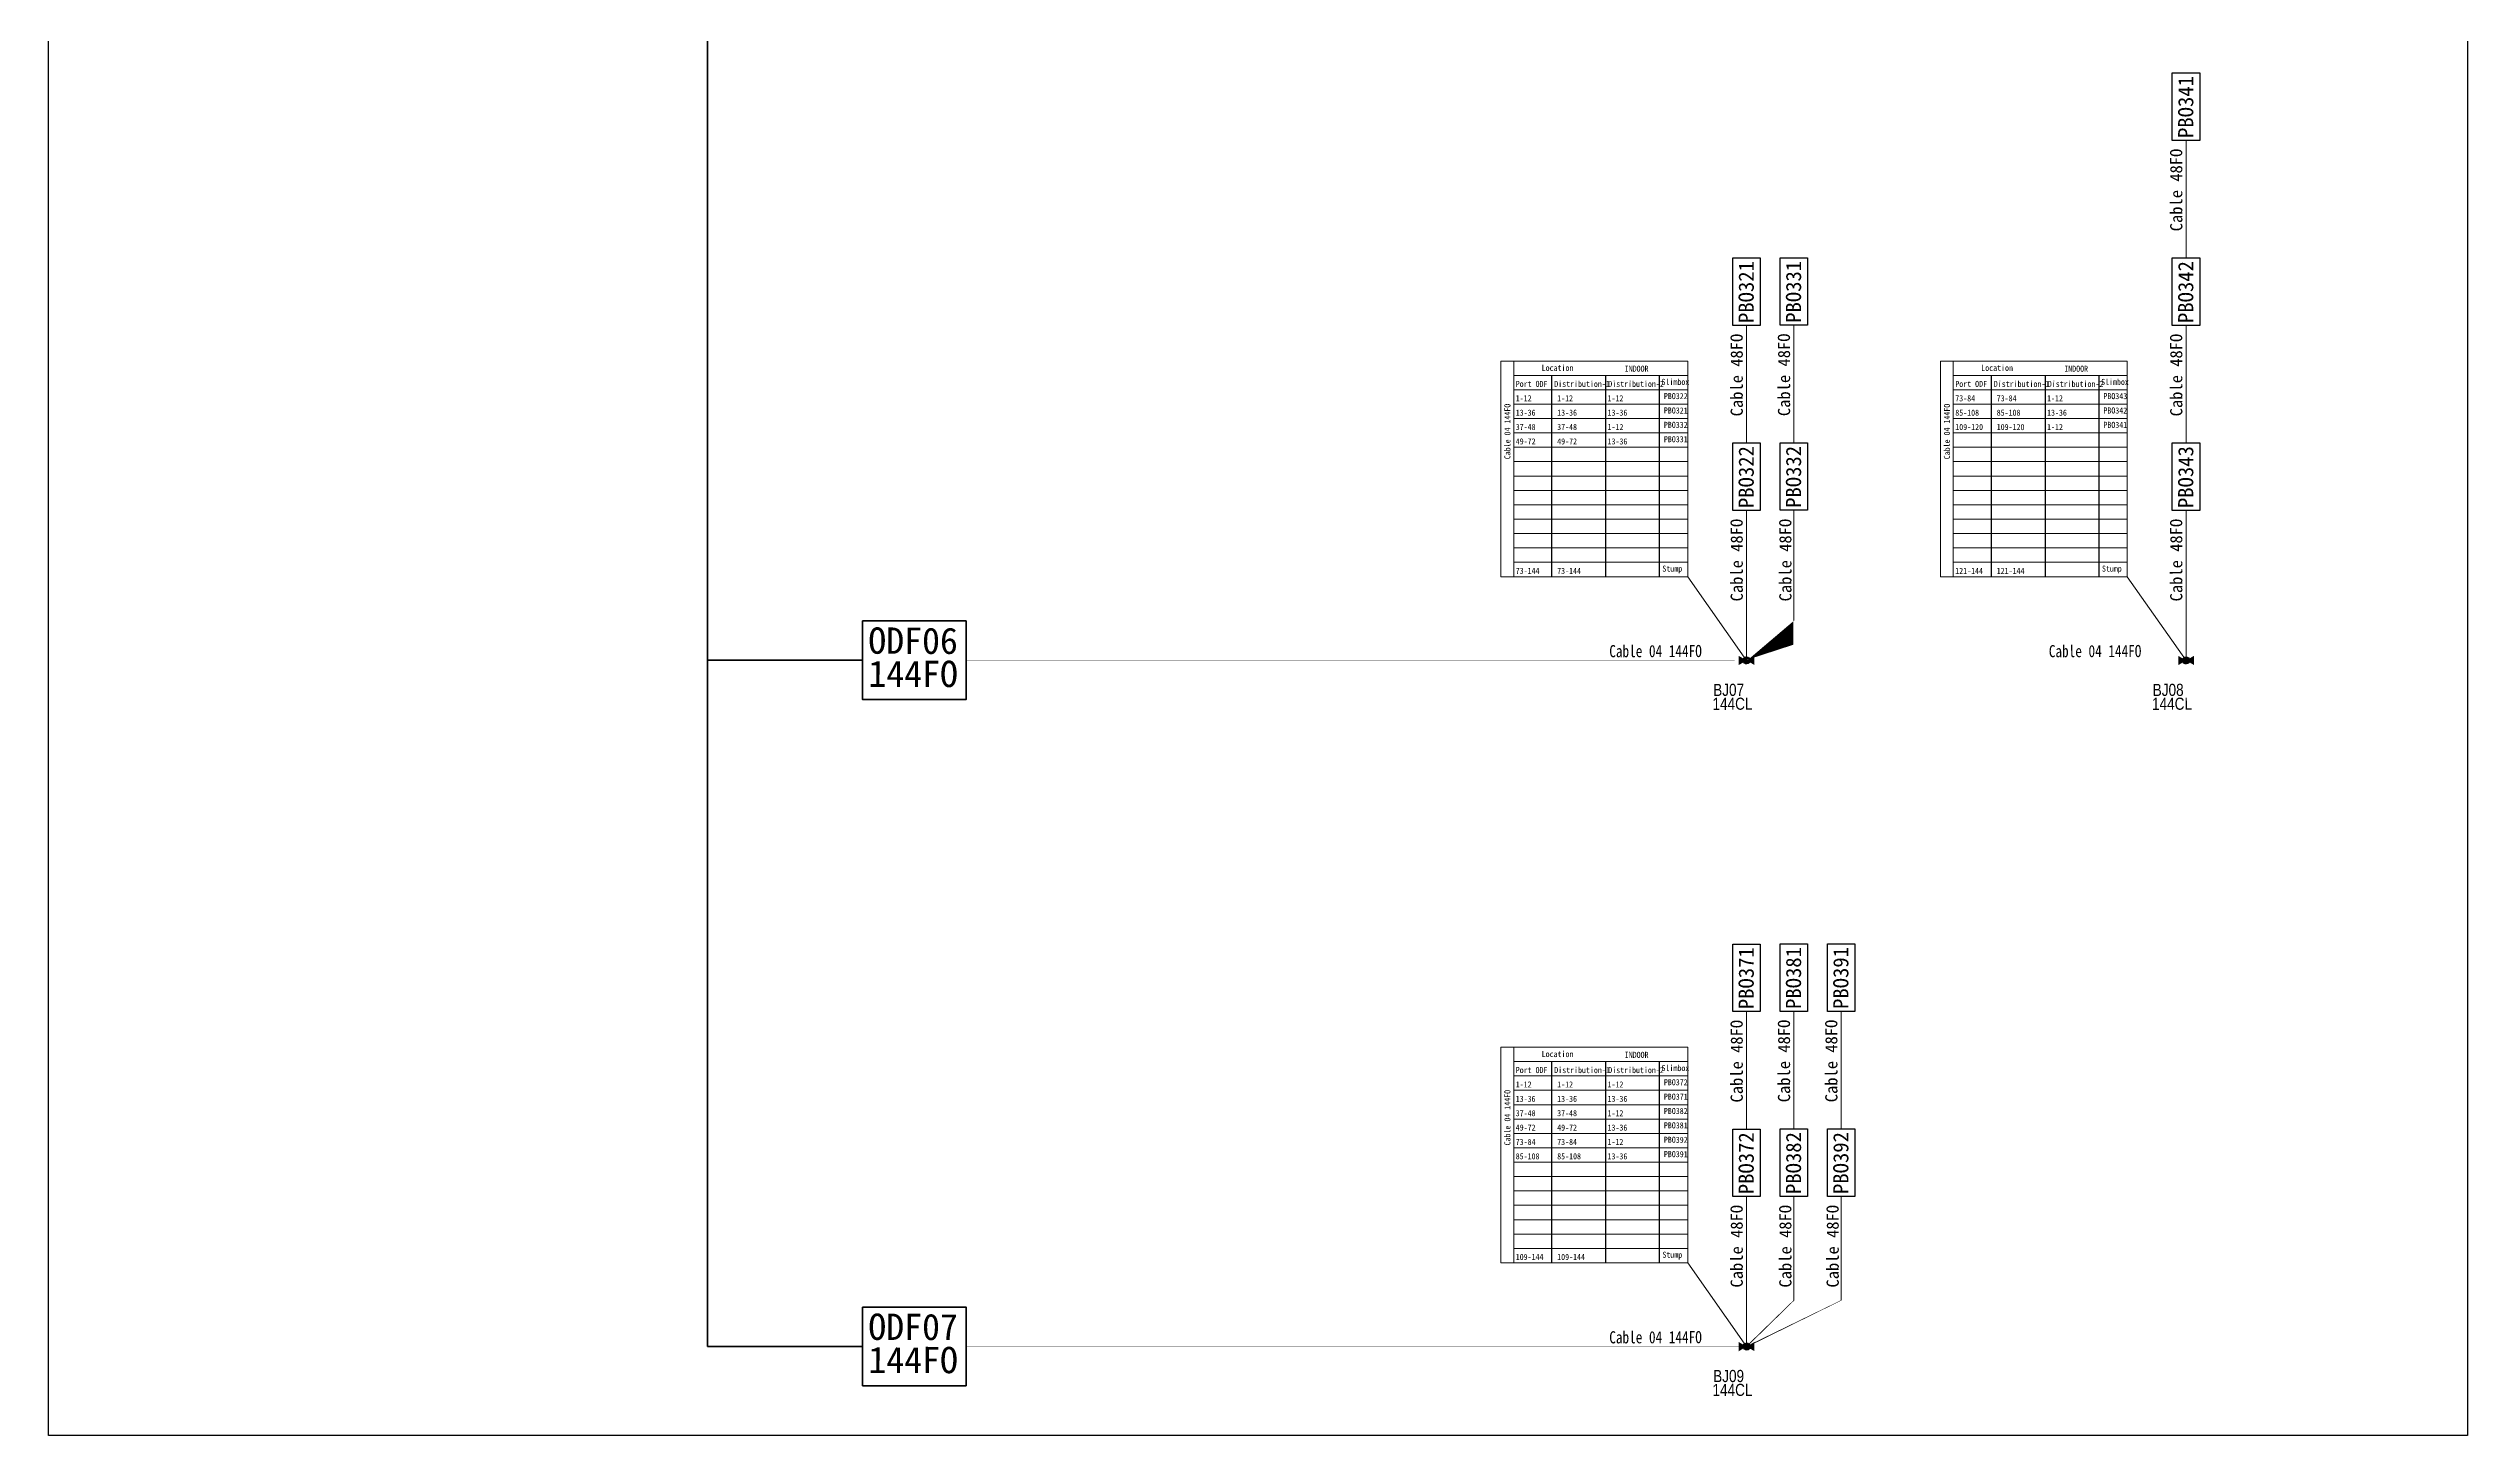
# Model space of a CAD drawing. Header units: metres. Extents: x 617888 to 618695, y 3705043 to 3706972.
# Drawn here: x 617899 to 618695, y 3705043 to 3705500 of the extents above; entities that cross this region are included whole.
import ezdxf
from ezdxf.enums import TextEntityAlignment as Align

# ---------------------------------------------------------------- set-up
doc = ezdxf.new("R2010")
doc.units = ezdxf.units.M
doc.header["$MEASUREMENT"] = 0
doc.layers.get('0').update_dxf_attribs({"linetype": 'CONTINUOUS', "lineweight": 100})
for name, color, linetype in [('144C New Closure', 1, 'CONTINUOUS'), ('72C New Closure', 1, 'CONTINUOUS'), ('BOEDER', 7, 'CONTINUOUS'), ('Slimbox', 200, 'CONTINUOUS'), ('Slimbox 24fo', 3, 'CONTINUOUS')]:
    doc.layers.add(name, color=color, linetype=linetype)
for name, color, linetype, lineweight in [('BOM', 7, 'CONTINUOUS', 20), ('MICRO CABLE 144FO', 3, 'CONTINUOUS', 20), ('MICRO CABLE 48FO', 6, 'CONTINUOUS', 20)]:
    doc.layers.add(name, color=color, linetype=linetype, lineweight=lineweight)
doc.styles.add('ARIAL', font='arial.ttf')
doc.styles.get("Standard").update_dxf_attribs({"font": 'simhei.ttf'})

# ---------------------------------------------------------------- blocks, each defined once
blk = doc.blocks.new('接头盒')
at = {"lineweight": 25}
h = blk.add_hatch(color=1, dxfattribs=at)
h.dxf.hatch_style = 1
edge = h.paths.add_edge_path()
edge.add_line((-0.01350191328674555, -0.01189679279923439), (-3.966604248387739, 2.307636873330921))
edge.add_line((-3.96660424862057, 2.307636873796582), (-3.967981518013403, -2.329081624746323))
edge.add_line((-3.967981518711895, -2.329081625677645), (-0.01350191433448344, -0.01189679279923439))
h.paths.add_polyline_path([(3.940977688413113, 2.305288042407483), (-0.01350191328674555, -0.01189679279923439), (3.939600418321788, -2.331430456135422)])
h = blk.add_hatch(color=1, dxfattribs=at)
h.dxf.hatch_style = 1
edge = h.paths.add_edge_path()
edge.add_ellipse((-0.01350191328674555, -0.01189679279923439), major_axis=(-0.1384492102381355, 1.756311644420711), ratio=0.9999999991495315, start_angle=134.9999999756359, end_angle=314.9999999756359)
edge.add_ellipse((-0.01350191328674555, -0.01189679279923439), major_axis=(-0.1384492102415786, 1.756311644464393), ratio=0.9999999989676317, start_angle=314.9999999704248, end_angle=494.9999999704247)
at = {"color": 1, "lineweight": 25}
for centre, major_axis, ratio, start_param, end_param in [((0, 0), (0.5440116346666728, 1.675664083197367), 0.9999999982998536, 5.497787142932065, 11.78097245011165), ((0.02316248463466763, -0.03989777248352766), (-0.1310596609574089, 1.662570759756673), 0.9999999983375599, 5.497787142950918, 11.7809724501305)]:
    blk.add_ellipse(centre, major_axis=major_axis, ratio=ratio, start_param=start_param, end_param=end_param, dxfattribs=at)
blk = doc.blocks.new('S001')
at = {"layer": 'Slimbox'}
blk.add_lwpolyline([(-8.543613829709102, -4.522775597488589), (-8.543613829709102, 4.522775601737294), (13.68552282676228, 4.522775601737294), (13.68552282676228, -4.522775597488589)], close=True, dxfattribs=at)
blk.add_attdef('S001', (-7.758433358016191, -2.392232945114529), '', height=5, dxfattribs=at)

msp = doc.modelspace()

# ---------------------------------------------------------------- linework, layer by layer
for p, q in [((618115.7726824112, 3706376.371229528), (618115.7726824114, 3705072.838548442)), ((618166.7559100172, 3705298.878439209), (618115.7726824154, 3705298.878439208)), ((618166.7559100214, 3705072.838548443), (618115.7726824196, 3705072.838548442))]:
    msp.add_line(p, q)
at = {"color": 7, "lineweight": -3, "ltscale": 3}
for p, q in [((618393.7377644436, 3705326.416263364), (618393.7377644429, 3705392.729138865)), ((618411.5215739865, 3705326.416263364), (618411.5215739858, 3705392.729138865)), ((618429.1846799229, 3705326.416263364), (618429.1846799222, 3705392.729138865)), ((618538.4487671967, 3705326.41423704), (618538.448767196, 3705392.727112541)), ((618556.2325767396, 3705326.41423704), (618556.2325767389, 3705392.727112541)), ((618573.895682676, 3705326.41423704), (618573.8956826753, 3705392.727112541)), ((618393.7377644478, 3705100.376372598), (618393.7377644471, 3705166.689248099)), ((618411.5215739907, 3705100.376372598), (618411.52157399, 3705166.689248099)), ((618429.1846799271, 3705100.376372598), (618429.1846799264, 3705166.689248099))]:
    msp.add_line(p, q, dxfattribs=at)
at = {"color": 0}
for points in [[(618166.7559100172, 3705311.829116619), (618200.8630791568, 3705311.829116619), (618200.8630791568, 3705285.927761798), (618166.7559100172, 3705285.927761798)], [(618166.7559100214, 3705085.789225853), (618200.863079161, 3705085.789225853), (618200.863079161, 3705059.887871031), (618166.7559100214, 3705059.887871031)]]:
    msp.add_lwpolyline(points, close=True, dxfattribs=at)
at = {"layer": 'BOEDER'}
msp.add_lwpolyline([(617898.7197091982, 3706557.88449046), (618695.2076534114, 3706557.88449046), (618695.2076534114, 3705043.447166901), (617898.7197091982, 3705043.447166901)], close=True, dxfattribs=at)
at = {"layer": 'BOM'}
for p, q in [((618438.434956696, 3705326.416263364), (618457.7921680693, 3705298.831223432)), ((618583.1459594491, 3705326.41423704), (618602.5031708224, 3705298.829197108)), ((618438.4349567002, 3705100.376372598), (618457.7921680735, 3705072.791332666))]:
    msp.add_line(p, q, dxfattribs=at)
for points in [[(618376.9120578746, 3705397.465772829), (618381.1515429281, 3705397.465772829), (618381.1515429283, 3705326.416263364), (618376.9120578744, 3705326.416263364)], [(618381.1515429281, 3705392.729138865), (618438.4349566959, 3705392.729138865), (618438.4349566959, 3705397.465772829), (618381.1515429281, 3705397.465772829)], [(618521.6230606277, 3705397.463746505), (618525.8625456812, 3705397.463746505), (618525.8625456814, 3705326.41423704), (618521.6230606275, 3705326.41423704)], [(618525.8625456812, 3705392.727112541), (618583.145959449, 3705392.727112541), (618583.145959449, 3705397.463746505), (618525.8625456812, 3705397.463746505)], [(618381.1515429281, 3705387.992504901), (618438.4349566959, 3705387.992504901), (618438.4349566959, 3705392.729138865), (618381.1515429281, 3705392.729138865)], [(618525.8625456812, 3705387.990478576), (618583.145959449, 3705387.990478576), (618583.145959449, 3705392.727112541), (618525.8625456812, 3705392.727112541)], [(618381.1515429281, 3705383.255870936), (618438.4349566959, 3705383.255870936), (618438.4349566959, 3705387.992504901), (618381.1515429281, 3705387.992504901)], [(618381.1515429281, 3705378.519236972), (618438.4349566959, 3705378.519236972), (618438.4349566959, 3705383.255870936), (618381.1515429281, 3705383.255870936)], [(618525.8625456812, 3705383.253844612), (618583.145959449, 3705383.253844612), (618583.145959449, 3705387.990478576), (618525.8625456812, 3705387.990478576)], [(618525.8625456812, 3705378.517210647), (618583.145959449, 3705378.517210647), (618583.145959449, 3705383.253844612), (618525.8625456812, 3705383.253844612)], [(618381.1515429281, 3705373.782603008), (618438.4349566959, 3705373.782603008), (618438.4349566959, 3705378.519236972), (618381.1515429281, 3705378.519236972)], [(618381.1515429281, 3705369.045969043), (618438.4349566959, 3705369.045969043), (618438.4349566959, 3705373.782603008), (618381.1515429281, 3705373.782603008)], [(618525.8625456812, 3705373.780576683), (618583.145959449, 3705373.780576683), (618583.145959449, 3705378.517210647), (618525.8625456812, 3705378.517210647)], [(618525.8625456812, 3705369.043942719), (618583.145959449, 3705369.043942719), (618583.145959449, 3705373.780576683), (618525.8625456812, 3705373.780576683)], [(618381.1515429281, 3705364.309335079), (618438.4349566959, 3705364.309335079), (618438.4349566959, 3705369.045969043), (618381.1515429281, 3705369.045969043)], [(618525.8625456812, 3705364.307308754), (618583.145959449, 3705364.307308754), (618583.145959449, 3705369.043942719), (618525.8625456812, 3705369.043942719)], [(618381.1515429281, 3705359.572701115), (618438.4349566959, 3705359.572701115), (618438.4349566959, 3705364.309335079), (618381.1515429281, 3705364.309335079)], [(618381.1515429281, 3705354.83606715), (618438.4349566959, 3705354.83606715), (618438.4349566959, 3705359.572701115), (618381.1515429281, 3705359.572701115)], [(618525.8625456812, 3705359.57067479), (618583.145959449, 3705359.57067479), (618583.145959449, 3705364.307308754), (618525.8625456812, 3705364.307308754)], [(618525.8625456812, 3705354.834040826), (618583.145959449, 3705354.834040826), (618583.145959449, 3705359.57067479), (618525.8625456812, 3705359.57067479)], [(618381.1515429281, 3705350.099433186), (618438.4349566959, 3705350.099433186), (618438.4349566959, 3705354.83606715), (618381.1515429281, 3705354.83606715)], [(618381.1515429282, 3705345.362799222), (618438.434956696, 3705345.362799222), (618438.434956696, 3705350.099433186), (618381.1515429282, 3705350.099433186)], [(618525.8625456812, 3705350.097406861), (618583.145959449, 3705350.097406861), (618583.145959449, 3705354.834040826), (618525.8625456812, 3705354.834040826)], [(618525.8625456813, 3705345.360772897), (618583.1459594491, 3705345.360772897), (618583.1459594491, 3705350.097406861), (618525.8625456813, 3705350.097406861)], [(618381.1515429282, 3705340.626165257), (618438.434956696, 3705340.626165257), (618438.434956696, 3705345.362799222), (618381.1515429282, 3705345.362799222)], [(618525.8625456813, 3705340.624138933), (618583.1459594491, 3705340.624138933), (618583.1459594491, 3705345.360772897), (618525.8625456813, 3705345.360772897)], [(618381.1515429282, 3705335.889531293), (618438.434956696, 3705335.889531293), (618438.434956696, 3705340.626165257), (618381.1515429282, 3705340.626165257)], [(618381.1515429282, 3705331.152897329), (618438.434956696, 3705331.152897329), (618438.434956696, 3705335.889531293), (618381.1515429282, 3705335.889531293)], [(618525.8625456813, 3705335.887504968), (618583.1459594491, 3705335.887504968), (618583.1459594491, 3705340.624138933), (618525.8625456813, 3705340.624138933)], [(618525.8625456813, 3705331.150871004), (618583.1459594491, 3705331.150871004), (618583.1459594491, 3705335.887504968), (618525.8625456813, 3705335.887504968)], [(618381.1515429282, 3705326.416263364), (618438.434956696, 3705326.416263364), (618438.434956696, 3705331.152897329), (618381.1515429282, 3705331.152897329)], [(618525.8625456813, 3705326.41423704), (618583.1459594491, 3705326.41423704), (618583.1459594491, 3705331.150871004), (618525.8625456813, 3705331.150871004)], [(618376.9120578788, 3705171.425882063), (618381.1515429323, 3705171.425882063), (618381.1515429325, 3705100.376372598), (618376.9120578786, 3705100.376372598)], [(618381.1515429323, 3705166.689248099), (618438.4349567001, 3705166.689248099), (618438.4349567001, 3705171.425882063), (618381.1515429323, 3705171.425882063)], [(618381.1515429323, 3705161.952614134), (618438.4349567001, 3705161.952614134), (618438.4349567001, 3705166.689248099), (618381.1515429323, 3705166.689248099)], [(618381.1515429323, 3705157.21598017), (618438.4349567001, 3705157.21598017), (618438.4349567001, 3705161.952614134), (618381.1515429323, 3705161.952614134)], [(618381.1515429323, 3705152.479346205), (618438.4349567001, 3705152.479346205), (618438.4349567001, 3705157.21598017), (618381.1515429323, 3705157.21598017)], [(618381.1515429323, 3705147.742712241), (618438.4349567001, 3705147.742712241), (618438.4349567001, 3705152.479346205), (618381.1515429323, 3705152.479346205)], [(618381.1515429323, 3705143.006078277), (618438.4349567001, 3705143.006078277), (618438.4349567001, 3705147.742712241), (618381.1515429323, 3705147.742712241)], [(618381.1515429323, 3705138.269444312), (618438.4349567001, 3705138.269444312), (618438.4349567001, 3705143.006078277), (618381.1515429323, 3705143.006078277)], [(618381.1515429323, 3705133.532810348), (618438.4349567001, 3705133.532810348), (618438.4349567001, 3705138.269444312), (618381.1515429323, 3705138.269444312)], [(618381.1515429323, 3705128.796176384), (618438.4349567001, 3705128.796176384), (618438.4349567001, 3705133.532810348), (618381.1515429323, 3705133.532810348)], [(618381.1515429323, 3705124.059542419), (618438.4349567001, 3705124.059542419), (618438.4349567001, 3705128.796176384), (618381.1515429323, 3705128.796176384)], [(618381.1515429324, 3705119.322908455), (618438.4349567002, 3705119.322908455), (618438.4349567002, 3705124.059542419), (618381.1515429324, 3705124.059542419)], [(618381.1515429324, 3705114.586274491), (618438.4349567002, 3705114.586274491), (618438.4349567002, 3705119.322908455), (618381.1515429324, 3705119.322908455)], [(618381.1515429324, 3705109.849640526), (618438.4349567002, 3705109.849640526), (618438.4349567002, 3705114.586274491), (618381.1515429324, 3705114.586274491)], [(618381.1515429324, 3705105.113006562), (618438.4349567002, 3705105.113006562), (618438.4349567002, 3705109.849640526), (618381.1515429324, 3705109.849640526)], [(618381.1515429324, 3705100.376372598), (618438.4349567002, 3705100.376372598), (618438.4349567002, 3705105.113006562), (618381.1515429324, 3705105.113006562)]]:
    msp.add_lwpolyline(points, close=True, dxfattribs=at)
at = {"layer": 'MICRO CABLE 144FO', "const_width": 0.1}
for points in [[(618200.8630791568, 3705298.878439208), (618602.5576595711, 3705298.853664529)], [(618200.863079161, 3705072.838548442), (618457.7748783034, 3705072.815971494)]]:
    msp.add_lwpolyline(points, dxfattribs=at)
at = {"layer": 'MICRO CABLE 48FO', "lineweight": -3, "const_width": 0.31249755}
for points in [[(618602.5035101986, 3705431.415632975), (618602.5036052206, 3705438.201687058), (618602.5036052205, 3705470.220987443)], [(618457.7924124235, 3705370.456759003), (618457.7925074456, 3705377.242813087), (618457.7925074454, 3705409.262113472)], [(618473.3705464278, 3705370.530349833), (618473.3706414498, 3705377.316403917), (618473.3706414497, 3705409.335704301)], [(618602.5034151766, 3705370.454732679), (618602.5035101987, 3705377.240786762), (618602.5035101986, 3705409.260087147)], [(618457.7921680372, 3705298.82892747), (618473.3705464274, 3705316.281912791), (618473.3705464278, 3705348.301213176)], [(618457.7921680372, 3705298.82892747), (618457.7924124236, 3705316.281912791), (618457.7924124235, 3705348.301213176)], [(618602.5031707903, 3705298.826901145), (618602.5034151768, 3705316.279886466), (618602.5034151766, 3705348.299186851)], [(618457.7924124277, 3705144.416868237), (618457.7925074497, 3705151.20292232), (618457.7925074496, 3705183.222222705)], [(618473.370546432, 3705144.490459066), (618473.370641454, 3705151.27651315), (618473.3706414539, 3705183.295813535)], [(618488.9486804358, 3705144.490459066), (618488.9487754578, 3705151.27651315), (618488.9487754577, 3705183.295813535)], [(618457.7921680413, 3705072.789036703), (618473.3705464316, 3705090.242022024), (618473.370546432, 3705122.26132241)], [(618457.7921680413, 3705072.789036703), (618457.7924124278, 3705090.242022024), (618457.7924124277, 3705122.261322409)], [(618457.8466536329, 3705072.764090536), (618488.9486804354, 3705090.242022024), (618488.9486804358, 3705122.26132241)]]:
    msp.add_lwpolyline(points, dxfattribs=at)

# ---------------------------------------------------------------- block references
at = {"layer": '144C New Closure', "linetype": 'ByBlock', "xscale": 0.6520512326424562, "yscale": 0.6520512326482222, "zscale": 0.6520512326801752, "rotation": 0.2388802459904529}
for p in [(618457.831442169, 3705298.8299335), (618602.5424449221, 3705298.827907175), (618457.8314421732, 3705072.790042733)]:
    msp.add_blockref('接头盒', p, dxfattribs=at)
at = {"layer": 'Slimbox'}
ref = msp.add_blockref('S001', (618602.5036052226, 3705478.691010444), dxfattribs=dict(at, rotation=90))
ref.add_attrib('S001', 'PBO341', (618604.8958381678, 3705470.932577086), dxfattribs={"layer": 'Slimbox 24fo', "height": 5, "rotation": 90})
ref = msp.add_blockref('S001', (618457.7925074475, 3705417.732136473), dxfattribs=dict(at, rotation=90))
ref.add_attrib('S001', 'PBO321', (618460.1847403927, 3705409.973703114), dxfattribs={"layer": 'Slimbox 24fo', "height": 5, "rotation": 90})
ref = msp.add_blockref('S001', (618473.3706414518, 3705417.805727302), dxfattribs=dict(at, rotation=90))
ref.add_attrib('S001', 'PBO331', (618475.762874397, 3705410.047293944), dxfattribs={"layer": 'Slimbox 24fo', "height": 5, "rotation": 90})
ref = msp.add_blockref('S001', (618602.5035102007, 3705417.730110148), dxfattribs=dict(at, rotation=90))
ref.add_attrib('S001', 'PBO342', (618604.8957431458, 3705409.97167679), dxfattribs={"layer": 'Slimbox 24fo', "height": 5, "rotation": 90})
ref = msp.add_blockref('S001', (618457.7924124256, 3705356.771236177), dxfattribs=dict(at, rotation=90))
ref.add_attrib('S001', 'PBO322', (618460.1846453708, 3705349.012802818), dxfattribs={"layer": 'Slimbox 24fo', "height": 5, "rotation": 90})
ref = msp.add_blockref('S001', (618473.3705464299, 3705356.844827006), dxfattribs=dict(at, rotation=90))
ref.add_attrib('S001', 'PBO332', (618475.7627793751, 3705349.086393648), dxfattribs={"layer": 'Slimbox 24fo', "height": 5, "rotation": 90})
ref = msp.add_blockref('S001', (618602.5034151787, 3705356.769209852), dxfattribs=dict(at, rotation=90))
ref.add_attrib('S001', 'PBO343', (618604.8956481239, 3705349.010776494), dxfattribs={"layer": 'Slimbox 24fo', "height": 5, "rotation": 90})
ref = msp.add_blockref('S001', (618457.7925074517, 3705191.692245706), dxfattribs=dict(at, rotation=90))
ref.add_attrib('S001', 'PBO371', (618460.1847403969, 3705183.933812348), dxfattribs={"layer": 'Slimbox 24fo', "height": 5, "rotation": 90})
ref = msp.add_blockref('S001', (618473.370641456, 3705191.765836535), dxfattribs=dict(at, rotation=90))
ref.add_attrib('S001', 'PBO381', (618475.7628744012, 3705184.007403177), dxfattribs={"layer": 'Slimbox 24fo', "height": 5, "rotation": 90})
ref = msp.add_blockref('S001', (618488.9487754598, 3705191.765836535), dxfattribs=dict(at, rotation=90))
ref.add_attrib('S001', 'PBO391', (618491.341008405, 3705184.007403177), dxfattribs={"layer": 'Slimbox 24fo', "height": 5, "rotation": 90})
ref = msp.add_blockref('S001', (618457.7924124298, 3705130.73134541), dxfattribs=dict(at, rotation=90))
ref.add_attrib('S001', 'PBO372', (618460.184645375, 3705122.972912052), dxfattribs={"layer": 'Slimbox 24fo', "height": 5, "rotation": 90})
ref = msp.add_blockref('S001', (618473.3705464341, 3705130.804936239), dxfattribs=dict(at, rotation=90))
ref.add_attrib('S001', 'PBO382', (618475.7627793793, 3705123.046502881), dxfattribs={"layer": 'Slimbox 24fo', "height": 5, "rotation": 90})
ref = msp.add_blockref('S001', (618488.9486804379, 3705130.804936239), dxfattribs=dict(at, rotation=90))
ref.add_attrib('S001', 'PBO392', (618491.340913383, 3705123.046502881), dxfattribs={"layer": 'Slimbox 24fo', "height": 5, "rotation": 90})

# ---------------------------------------------------------------- texts
at = {"lineweight": -3}
for p in [(618599.2701959976, 3705453.800355154), (618454.5590982225, 3705392.841481182), (618470.1372322268, 3705392.915072012), (618599.2701009756, 3705392.839454858), (618454.5590032006, 3705331.880580886), (618470.5788429753, 3705331.880580886), (618599.2700059537, 3705331.878554562), (618454.5590982267, 3705166.801590416), (618470.137232231, 3705166.875181245), (618485.7153662348, 3705166.875181245), (618454.5590032048, 3705105.84069012), (618470.5788429795, 3705105.84069012), (618486.1569769833, 3705105.84069012)]:
    msp.add_text('Cable 48FO', height=3.999969243747078, rotation=90.07520195328075, dxfattribs=at).set_placement(p, align=Align.MIDDLE_CENTER)
at = {"color": 7, "width": 0.8}
for s, rotation, p in [('Port ODF', 359.9244349255375, (618381.8153645255, 3705388.927703812)), ('Location', 359.9244349255375, (618390.3612474654, 3705394.207525407)), ('Distribution-1', 359.9244349255375, (618394.495321896, 3705388.927703812)), ('Distribution-2', 359.9244349255375, (618412.2791314384, 3705388.927703815)), ('INDOOR', 359.9244349255375, (618417.7057830422, 3705393.936411676)), ('Slimbox', 359.9244349255375, (618429.826664367, 3705389.592249237)), ('Port ODF', 359.9244349255375, (618526.5263672787, 3705388.925677487)), ('Location', 359.9244349255375, (618535.0722502185, 3705394.205499082)), ('Distribution-1', 359.9244349255375, (618539.2063246492, 3705388.925677488)), ('Distribution-2', 359.9244349255375, (618556.9901341915, 3705388.92567749)), ('INDOOR', 359.9244349255375, (618562.4167857954, 3705393.934385352)), ('Slimbox', 359.9244349255375, (618574.5376671201, 3705389.590222912)), ('1-12', 359.9244349255375, (618381.8153645262, 3705384.191069847)), ('13-36', 359.9244349255375, (618381.8153645262, 3705379.454435883)), ('1-12', 359.9244349255375, (618395.4605983697, 3705384.191069847)), ('13-36', 359.9244349255375, (618395.4605983697, 3705379.454435883)), ('1-12', 359.9244349255375, (618412.0348778962, 3705384.191069847)), ('13-36', 359.9244349255375, (618412.0348778962, 3705379.454435883)), ('PBO322', 359.9244349255375, (618430.5898662327, 3705384.910077679)), ('PBO321', 359.9244349255375, (618430.5898662327, 3705380.173443715)), ('85-108', 359.9244349255375, (618526.5263672794, 3705379.452409558)), ('73-84', 359.9244349255375, (618526.5263672794, 3705384.189043523)), ('85-108', 359.9244349255375, (618540.1716011228, 3705379.452409558)), ('73-84', 359.9244349255375, (618540.1716011228, 3705384.189043522)), ('1-12', 359.9244349255375, (618556.7458806493, 3705384.189043522)), ('13-36', 359.9244349255375, (618556.7458806493, 3705379.452409558)), ('PBO343', 359.9244349255375, (618575.3008689858, 3705384.908051355)), ('PBO342', 359.9244349255375, (618575.3008689858, 3705380.17141739)), ('Cable 04 144FO', 89.92443492816871, (618380.0648698617, 3705365.107483512)), ('37-48', 359.9244349255375, (618381.8153645264, 3705374.725909794)), ('37-48', 359.9244349255375, (618395.4605983698, 3705374.725909794)), ('1-12', 359.9244349255375, (618412.0348778969, 3705374.717801918)), ('PBO332', 359.9244349255375, (618430.5898662327, 3705375.436809751)), ('Cable 04 144FO', 89.92443492816871, (618524.7758726148, 3705365.105457187)), ('109-120', 359.9244349255375, (618526.5263672795, 3705374.72388347)), ('109-120', 359.9244349255375, (618540.171601123, 3705374.723883469)), ('1-12', 359.9244349255375, (618556.74588065, 3705374.715775594)), ('PBO341', 359.9244349255375, (618575.3008689858, 3705375.434783426)), ('49-72', 359.9244349255375, (618381.8153645264, 3705369.98927583)), ('49-72', 359.9244349255375, (618395.4605983698, 3705369.989275829)), ('13-36', 359.9244349255375, (618412.0348778969, 3705369.981167954)), ('PBO331', 359.9244349255375, (618430.5898662327, 3705370.700175786)), ('73-144', 359.9244349255375, (618381.8153645267, 3705327.351462275)), ('73-144', 359.9244349255375, (618395.4605983702, 3705327.351462275)), ('Stump', 359.9244349255375, (618430.1020590696, 3705328.072349453)), ('121-144', 359.9244349255375, (618526.5263672798, 3705327.349435951)), ('121-144', 359.9244349255375, (618540.1716011233, 3705327.34943595)), ('Stump', 359.9244349255375, (618574.8130618227, 3705328.070323128)), ('Location', 359.9244349255375, (618390.3612474696, 3705168.16763464)), ('INDOOR', 359.9244349255375, (618417.7057830464, 3705167.89652091)), ('1-12', 359.9244349255375, (618381.8153645304, 3705158.151179081)), ('Port ODF', 359.9244349255375, (618381.8153645297, 3705162.887813045)), ('Distribution-1', 359.9244349255375, (618394.4953219002, 3705162.887813046)), ('1-12', 359.9244349255375, (618395.4605983739, 3705158.15117908)), ('1-12', 359.9244349255375, (618412.0348779004, 3705158.15117908)), ('Distribution-2', 359.9244349255375, (618412.2791314425, 3705162.887813048)), ('Slimbox', 359.9244349255375, (618429.8266643712, 3705163.55235847)), ('PBO372', 359.9244349255375, (618430.5898662369, 3705158.870186913)), ('Cable 04 144FO', 89.92443492816871, (618380.0648698659, 3705139.067592745)), ('37-48', 359.9244349255375, (618381.8153645305, 3705148.686019028)), ('13-36', 359.9244349255375, (618381.8153645304, 3705153.414545116)), ('37-48', 359.9244349255375, (618395.460598374, 3705148.686019027)), ('13-36', 359.9244349255375, (618395.4605983739, 3705153.414545116)), ('13-36', 359.9244349255375, (618412.0348779004, 3705153.414545116)), ('1-12', 359.9244349255375, (618412.0348779011, 3705148.677911152)), ('PBO371', 359.9244349255375, (618430.5898662369, 3705154.133552948)), ('PBO382', 359.9244349255375, (618430.5898662369, 3705149.396918984)), ('49-72', 359.9244349255375, (618381.8153645305, 3705143.949385063)), ('49-72', 359.9244349255375, (618395.460598374, 3705143.949385063)), ('13-36', 359.9244349255375, (618412.0348779011, 3705143.941277187)), ('PBO381', 359.9244349255375, (618430.5898662369, 3705144.66028502)), ('85-108', 359.9244349255375, (618381.8153645305, 3705134.476117135)), ('73-84', 359.9244349255375, (618381.8153645305, 3705139.212751099)), ('85-108', 359.9244349255375, (618395.460598374, 3705134.476117134)), ('73-84', 359.9244349255375, (618395.460598374, 3705139.212751098)), ('1-12', 359.9244349255375, (618412.0348779011, 3705139.204643223)), ('13-36', 359.9244349255375, (618412.0348779011, 3705134.468009259)), ('PBO392', 359.9244349255375, (618430.5898662369, 3705139.923651055)), ('PBO391', 359.9244349255375, (618430.5898662369, 3705135.187017091)), ('109-144', 359.9244349255375, (618381.8153645309, 3705101.311571509)), ('109-144', 359.9244349255375, (618395.4605983744, 3705101.311571508)), ('Stump', 359.9244349255375, (618430.1020590737, 3705102.032458686))]:
    msp.add_text(s, height=2, rotation=rotation, dxfattribs=at).set_placement(p)
at = {"color": 0}
for s, p in [('ODF06', (618168.6528271687, 3705301.031036053)), ('144FO', (618168.6682791781, 3705290.125254292)), ('ODF07', (618168.6528271729, 3705074.991145286)), ('144FO', (618168.6682791823, 3705064.085363525))]:
    msp.add_text(s, height=8.673173789591443, rotation=359.8415641420958, dxfattribs=at).set_placement(p)
at = {"color": 7, "width": 0.8}
for p in [(618427.85790979, 3705301.90377718), (618572.5689125431, 3705301.901750855), (618427.8579097942, 3705075.863886413)]:
    msp.add_text('Cable 04 144FO', height=4, rotation=0.07520195181851047, dxfattribs=at).set_placement(p, align=Align.MIDDLE_CENTER)
at = {"layer": '144C New Closure', "style": 'ARIAL', "width": 0.8}
for s, p in [('BJ07', (618446.8234313292, 3705287.105363199, -9.551812458256805)), ('BJ08', (618591.5344340823, 3705287.103336874, -9.551812458256805)), ('BJ09', (618446.8234313334, 3705061.065472432, -9.551812458256805))]:
    msp.add_text(s, height=3.999999999999999, rotation=0.2388802483556567, dxfattribs=at).set_placement(p)
at = {"layer": '72C New Closure', "style": 'ARIAL', "width": 0.8}
for p in [(618446.5976092637, 3705282.529600305, -9.551812458256805), (618591.3086120168, 3705282.527573981, -9.551812458256805), (618446.5976092679, 3705056.489709539, -9.551812458256805)]:
    msp.add_text('144CL', height=3.999999999999999, rotation=0.2388802483556567, dxfattribs=at).set_placement(p)

doc.saveas('drawing.dxf')
